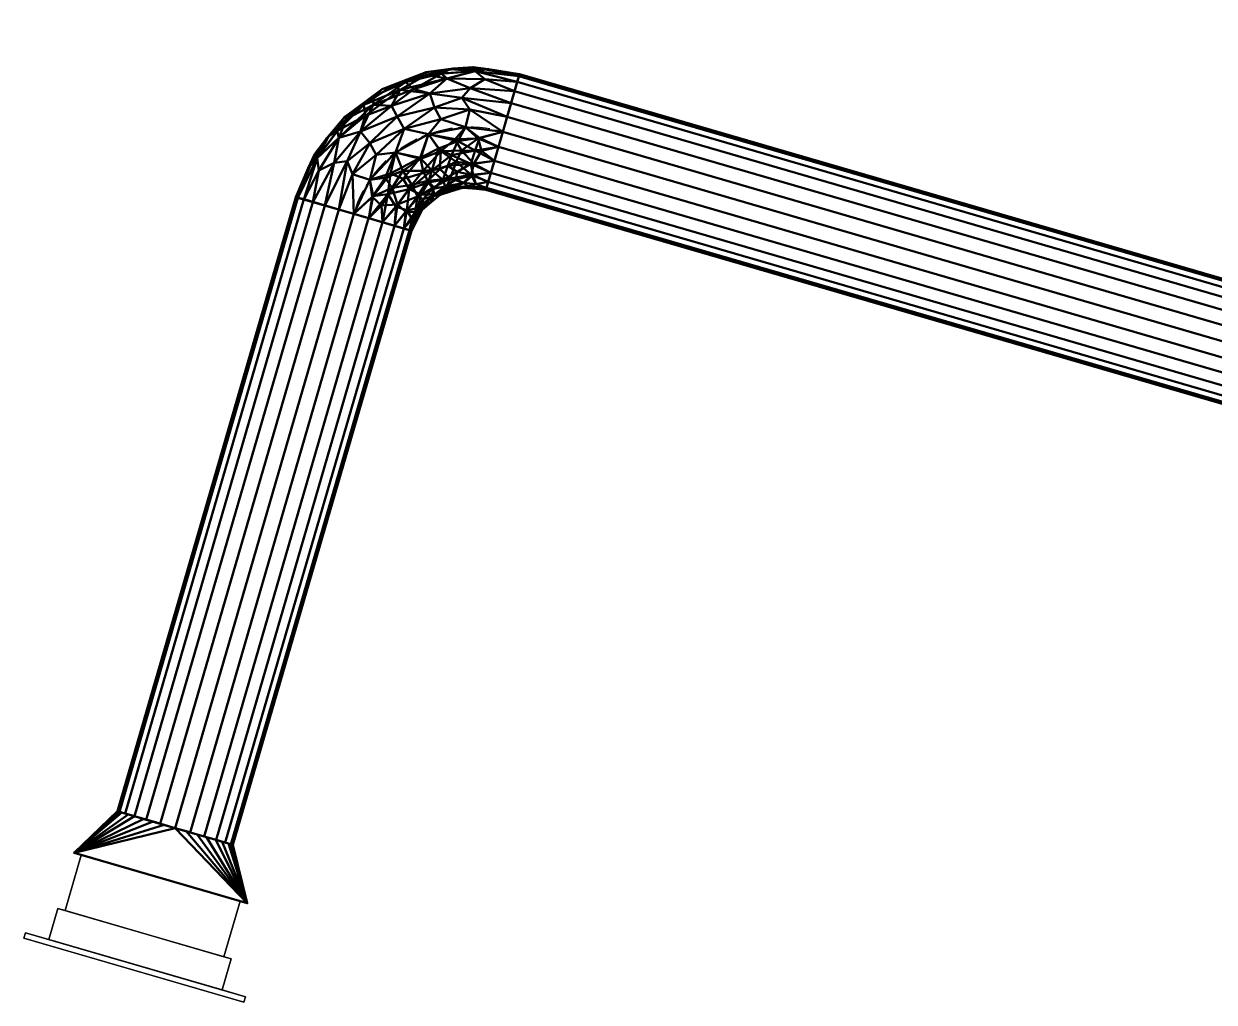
# Model space of a CAD drawing. Header units: inches. Extents: x -1654 to 1344, y -1538 to 36.
# Drawn here: x 783.92 to 823.5, y -706.88 to -674.35 of the extents above; entities that cross this region are included whole.
import ezdxf

# ---------------------------------------------------------------- set-up
doc = ezdxf.new("R2010")
doc.units = ezdxf.units.IN
doc.header["$MEASUREMENT"] = 0
doc.linetypes.add('Center', pattern=[1.25, 0.25, -0.1875, 0.625, -0.1875])
for name, color, linetype, lineweight in [('M-HVAC-CDFF', 3, 'Continuous', 30), ('M-HVAC-CDFF-SA', 3, 'Continuous', 30), ('M-HVAC-DUCT', 1, 'Center', 30), ('M-HVAC-DUCT-RA', 1, 'Continuous', 50)]:
    doc.layers.add(name, color=color, linetype=linetype, lineweight=lineweight)

# ---------------------------------------------------------------- blocks, each defined once
blk = doc.blocks.new('Round Elbow - 1 D-853204-_3D_')
at = {"layer": 'M-HVAC-DUCT', "color": 8, "linetype": 'Continuous', "lineweight": 50}
mesh = blk.add_polyface(dxfattribs=at)
corners = [(-2, 4), (-2.152, 3.235), (-2.586, 2.586), (-3.235, 2.152), (-4, 2), (-4, 1.932, 0.518), (-4, 1.732, 1), (-4, 1.414, 1.414), (-4, 1, 1.732), (-4, 0.518, 1.932), (-4, 0, 2), (-2.764, 0.196, 2), (-1.649, 0.764, 2), (-0.764, 1.649, 2), (-0.196, 2.764, 2), (0, 4, 2), (-0.518, 4, 1.932), (-1, 4, 1.732), (-1.414, 4, 1.414), (-1.732, 4, 1), (-1.932, 4, 0.518), (-2.335, 1.771, 1.587), (-1.873, 2.859, 1.218), (-3.22, 1.994, 0.765), (-0.99, 2.815, 1.848), (-2.858, 0.974, 1.848), (-1.943, 3.367, 0.765), (-1.622, 1.622, 1.896), (-2.323, 2.719, 0.654), (-3.392, 1.665, 1.218), (-1.308, 3.295, 1.587), (-2.747, 1.971, 1.179), (-1.589, 2.53, 1.617), (-3.37, 1.29, 1.587), (-1.649, 3.454, 1.218), (-2.715, 2.294, 0.724), (-2.313, 2.403, 1.09), (-3.571, 2.085), (-3.386, 2.058, 0.382), (-2.91, 2.369), (-2.712, 2.43, 0.348), (-3.016, 2.195, 0.47), (-3.622, 1.917, 0.674), (-2.085, 3.571), (-2.06, 3.386, 0.372), (-2.134, 3.066, 0.583), (-2.083, 2.884, 0.908), (-0.809, 3.469, 1.848), (-0.431, 3.281, 1.967), (-0.668, 2.563, 1.965), (-1.165, 2.169, 1.9), (-3.495, 0.805, 1.848), (-3.278, 0.434, 1.967), (-2.552, 0.675, 1.965), (-2.198, 1.184, 1.889), (-1.814, 1.982, 1.717), (-2.053, 2.257, 1.441), (-2.787, 1.388, 1.657), (-2.369, 2.91)]
mesh.append_faces([[corners[k] for k in face] for face in [(9, 51, 8), (17, 47, 16), (16, 48, 15), (1, 44, 43), (37, 38, 3), (2, 28, 58), (15, 48, 14), (10, 52, 9)]], dxfattribs={"vtx0": -1, "vtx1": -1, "color": 8})
mesh.append_faces([[corners[k] for k in face] for face in [(21, 57, 54), (25, 53, 54), (31, 29, 57), (13, 49, 50), (28, 35, 36), (5, 42, 38), (25, 52, 53), (5, 38, 37), (29, 23, 42), (38, 42, 23), (48, 49, 14), (20, 43, 44), (33, 57, 29), (47, 48, 16), (25, 51, 52), (30, 32, 24), (31, 23, 29), (47, 30, 24), (46, 26, 45), (35, 41, 23), (50, 32, 55), (35, 40, 41), (34, 30, 18), (45, 26, 44), (22, 34, 26), (28, 45, 58), (32, 30, 22), (7, 33, 29), (55, 56, 21), (35, 23, 31), (56, 22, 36), (55, 21, 54), (51, 33, 8), (57, 33, 25), (26, 34, 19), (22, 30, 34), (36, 35, 31), (56, 31, 21), (46, 36, 22), (38, 41, 3), (28, 40, 35), (39, 41, 40), (23, 41, 38), (29, 42, 6), (45, 44, 1), (20, 44, 26), (46, 45, 28), (36, 46, 28), (26, 46, 22), (30, 47, 17), (24, 49, 48), (24, 48, 47), (50, 49, 24), (32, 50, 24), (13, 50, 27), (52, 51, 9), (33, 51, 25), (52, 11, 53), (54, 12, 27), (12, 54, 53), (54, 27, 55), (50, 55, 27), (56, 55, 32), (22, 56, 32), (31, 56, 36), (54, 57, 25), (31, 57, 21), (2, 40, 28)]], dxfattribs={"vtx0": -1, "vtx1": -1, "vtx2": -1, "color": 8})
mesh.append_faces([[corners[k] for k in face] for face in [(29, 6, 7), (26, 19, 20), (30, 17, 18), (34, 18, 19), (40, 2, 39), (45, 1, 58)]], dxfattribs={"vtx0": -1, "vtx2": -1, "color": 8})
mesh.append_faces([[corners[k] for k in face] for face in [(10, 11, 52), (12, 13, 27), (7, 8, 33), (39, 3, 41), (5, 6, 42), (13, 14, 49), (11, 12, 53)]], dxfattribs={"vtx1": -1, "vtx2": -1, "color": 8})
mesh.append_faces([[corners[k] for k in face] for face in [(37, 4, 5), (20, 0, 43)]], dxfattribs={"vtx2": -1, "color": 8})
mesh = blk.add_polyface(dxfattribs=at)
corners = [(0, 4, -2), (-0.196, 2.764, -2), (-0.764, 1.649, -2), (-1.649, 0.764, -2), (-2.764, 0.196, -2), (-4, 0, -2), (-4, 0.518, -1.932), (-4, 1, -1.732), (-4, 1.414, -1.414), (-4, 1.732, -1), (-4, 1.932, -0.518), (-4, 2), (-3.235, 2.152), (-2.586, 2.586), (-2.152, 3.235), (-2, 4), (-1.932, 4, -0.518), (-1.732, 4, -1), (-1.414, 4, -1.414), (-1, 4, -1.732), (-0.518, 4, -1.932), (-2.531, 2.085, -1.218), (-1.54, 2.7, -1.587), (-2.579, 1.212, -1.801), (-1.994, 3.22, -0.765), (-3.229, 1.991, -0.765), (-0.906, 3.057, -1.848), (-3.28, 1.312, -1.587), (-1.599, 1.599, -1.906), (-1.665, 3.392, -1.218), (-1.968, 2.758, -1.175), (-2.392, 2.639, -0.643), (-3.452, 1.65, -1.218), (-1.288, 3.378, -1.587), (-3.291, 0.844, -1.848), (-2.646, 0.716, -1.949), (-2.09, 1.891, -1.633), (-3.571, 2.085), (-3.386, 2.058, -0.381), (-2.856, 2.304, -0.427), (-3.624, 1.92, -0.665), (-2.085, 3.571), (-2.058, 3.386, -0.382), (-2.369, 2.91), (-2.208, 2.992, -0.469), (-1.917, 3.622, -0.674), (-2.909, 1.693, -1.379), (-3.313, 0.401, -1.972), (-2.1, 1.131, -1.92), (-2.944, 1.948, -1.066), (-2.668, 2.272, -0.834), (-2.309, 2.458, -1.035), (-2.082, 2.309, -1.385), (-0.797, 2.368, -1.959), (-1.253, 2.417, -1.82), (-0.459, 3.253, -1.963), (-2.91, 2.369), (-2.558, 1.587, -1.608)]
mesh.append_faces([[corners[k] for k in face] for face in [(12, 38, 37), (4, 35, 3), (6, 47, 5), (41, 42, 14), (14, 44, 43), (5, 47, 4), (0, 55, 20)]], dxfattribs={"vtx0": -1, "vtx1": -1, "color": 8})
mesh.append_faces([[corners[k] for k in face] for face in [(10, 38, 40), (27, 32, 46), (33, 29, 18), (35, 47, 34), (23, 34, 27), (12, 39, 38), (10, 37, 38), (39, 25, 38), (21, 50, 51), (16, 42, 41), (24, 29, 30), (35, 48, 3), (24, 42, 45), (16, 45, 42), (20, 55, 26), (54, 26, 53), (45, 29, 24), (53, 26, 55), (30, 31, 24), (57, 36, 23), (42, 24, 44), (22, 33, 26), (46, 57, 27), (36, 28, 48), (52, 22, 36), (27, 8, 32), (42, 44, 14), (30, 29, 22), (25, 50, 49), (40, 32, 9), (46, 49, 21), (26, 33, 19), (29, 33, 22), (27, 34, 7), (35, 34, 23), (35, 23, 48), (47, 35, 4), (21, 51, 52), (54, 36, 22), (38, 25, 40), (13, 31, 39), (49, 50, 21), (32, 40, 25), (44, 24, 31), (31, 43, 44), (29, 45, 17), (49, 32, 25), (57, 21, 36), (34, 47, 6), (36, 48, 23), (3, 48, 28), (32, 49, 46), (50, 25, 39), (39, 31, 50), (51, 31, 30), (31, 51, 50), (52, 51, 30), (22, 52, 30), (21, 52, 36), (2, 28, 53), (26, 54, 22), (53, 28, 54), (36, 54, 28), (53, 55, 1), (27, 57, 23), (21, 57, 46)]], dxfattribs={"vtx0": -1, "vtx1": -1, "vtx2": -1, "color": 8})
mesh.append_faces([[corners[k] for k in face] for face in [(27, 7, 8), (53, 1, 2), (34, 6, 7), (28, 2, 3), (29, 17, 18), (31, 13, 43)]], dxfattribs={"vtx0": -1, "vtx2": -1, "color": 8})
mesh.append_faces([[corners[k] for k in face] for face in [(39, 12, 56, 13)]], dxfattribs={"vtx0": -1, "vtx3": -1, "color": 8})
mesh.append_faces([[corners[k] for k in face] for face in [(8, 9, 32), (18, 19, 33), (19, 20, 26), (0, 1, 55), (9, 10, 40), (16, 17, 45)]], dxfattribs={"vtx1": -1, "vtx2": -1, "color": 8})
mesh.append_faces([[corners[k] for k in face] for face in [(10, 11, 37), (41, 15, 16)]], dxfattribs={"vtx2": -1, "color": 8})
mesh = blk.add_polyface(dxfattribs=at)
corners = [(2, 4), (1.796, 2.447), (1.196, 1), (0.243, -0.243), (-1, -1.196), (-2.447, -1.796), (-4, -2), (-4, -1.932, -0.518), (-4, -1.732, -1), (-4, -1.414, -1.414), (-4, -1, -1.732), (-4, -0.518, -1.932), (-4, 0, -2), (-2.764, 0.196, -2), (-1.649, 0.764, -2), (-0.764, 1.649, -2), (-0.196, 2.764, -2), (0, 4, -2), (0.518, 4, -1.932), (1, 4, -1.732), (1.414, 4, -1.414), (1.732, 4, -1), (1.932, 4, -0.518), (-0.199, 0.199, -1.452), (-1.598, -0.143, -1.838), (0.143, 1.598, -1.838), (1.183, 1.714, -1.109), (-1.714, -1.183, -1.109), (0.688, 0.426, -0.639), (-0.818, 0.818, -1.936), (1.689, 2.558, -0.713), (-2.558, -1.689, -0.713), (1.1, 2.549, -1.518), (-2.549, -1.1, -1.518), (-1.036, -1.112, -0.596), (-0.333, -0.395, -1.015), (-1.903, 0.166, -1.965), (-2.744, -0.408, -1.913), (-0.166, 1.903, -1.965), (0.408, 2.744, -1.913), (-2.377, -0.704, -1.746), (-1.311, -0.544, -1.537), (0.704, 2.377, -1.746), (0.544, 1.311, -1.537), (-0.487, 0.487, -1.75), (0.541, 0.761, -1.229), (1.522, 2.939, -1.169), (-2.939, -1.522, -1.169), (1.522, 1.739, -0.361), (1.298, 1.502, -0.741), (1.826, 2.71, -0.363), (-2.957, -1.875, -0.363), (-1.831, -1.562, -0.346), (-0.045, -0.446, -0.443)]
mesh.append_faces([[corners[k] for k in face] for face in [(14, 36, 13), (13, 37, 12), (8, 31, 7), (9, 47, 8), (15, 29, 14), (20, 32, 19), (0, 50, 22), (6, 51, 5), (4, 53, 3)]], dxfattribs={"vtx0": -1, "vtx1": -1, "color": 8})
mesh.append_faces([[corners[k] for k in face] for face in [(26, 45, 43), (19, 32, 42), (31, 27, 34), (38, 29, 15), (51, 7, 31), (47, 33, 27), (27, 41, 35), (33, 40, 41), (47, 31, 8), (39, 25, 38), (36, 37, 13), (39, 42, 25), (44, 24, 29), (1, 48, 50), (36, 29, 24), (40, 11, 37), (28, 35, 45), (4, 34, 53), (32, 20, 46), (44, 29, 25), (48, 49, 30), (26, 30, 49), (33, 41, 27), (35, 34, 27), (46, 30, 26), (43, 25, 42), (5, 51, 52), (3, 53, 28), (45, 23, 43), (53, 35, 28), (29, 36, 14), (37, 36, 24), (37, 24, 40), (29, 38, 25), (16, 39, 38), (24, 44, 41), (10, 40, 33), (24, 41, 40), (41, 23, 35), (42, 39, 18), (43, 42, 32), (26, 43, 32), (43, 23, 44), (43, 44, 25), (41, 44, 23), (45, 26, 49), (35, 23, 45), (30, 46, 21), (32, 46, 26), (33, 47, 9), (31, 47, 27), (28, 48, 2), (50, 48, 30), (48, 28, 49), (45, 49, 28), (30, 22, 50), (52, 31, 34), (31, 52, 51), (4, 52, 34), (35, 53, 34)]], dxfattribs={"vtx0": -1, "vtx1": -1, "vtx2": -1, "color": 8})
mesh.append_faces([[corners[k] for k in face] for face in [(39, 17, 18), (46, 20, 21), (28, 2, 3), (38, 15, 16), (48, 1, 2), (37, 11, 12), (42, 18, 19)]], dxfattribs={"vtx0": -1, "vtx2": -1, "color": 8})
mesh.append_faces([[corners[k] for k in face] for face in [(6, 7, 51), (9, 10, 33), (10, 11, 40), (0, 1, 50), (4, 5, 52), (21, 22, 30), (16, 17, 39)]], dxfattribs={"vtx1": -1, "vtx2": -1, "color": 8})
mesh = blk.add_polyface(dxfattribs=at)
corners = [(0, 4, 2), (-0.196, 2.764, 2), (-0.764, 1.649, 2), (-1.649, 0.764, 2), (-2.764, 0.196, 2), (-4, 0, 2), (-4, -0.518, 1.932), (-4, -1, 1.732), (-4, -1.414, 1.414), (-4, -1.732, 1), (-4, -1.932, 0.518), (-4, -2), (-2.447, -1.796), (-1, -1.196), (0.243, -0.243), (1.196, 1), (1.796, 2.447), (2, 4), (1.932, 4, 0.518), (1.732, 4, 1), (1.414, 4, 1.414), (1, 4, 1.732), (0.518, 4, 1.932), (-0.199, 0.199, 1.452), (0.143, 1.598, 1.838), (-1.598, -0.143, 1.838), (-1.714, -1.183, 1.109), (1.183, 1.714, 1.109), (-0.426, -0.688, 0.639), (-0.818, 0.818, 1.936), (-2.558, -1.689, 0.713), (1.689, 2.558, 0.713), (-2.549, -1.1, 1.518), (1.1, 2.549, 1.518), (1.112, 1.036, 0.596), (0.395, 0.333, 1.015), (-0.166, 1.903, 1.965), (0.408, 2.744, 1.913), (-1.903, 0.166, 1.965), (-2.744, -0.408, 1.913), (0.704, 2.377, 1.746), (0.544, 1.311, 1.537), (-2.377, -0.704, 1.746), (-1.311, -0.544, 1.537), (-0.487, 0.487, 1.75), (-0.761, -0.541, 1.229), (-2.939, -1.522, 1.169), (1.522, 2.939, 1.169), (-1.739, -1.522, 0.361), (-1.502, -1.298, 0.741), (-2.71, -1.826, 0.363), (1.875, 2.957, 0.363), (1.562, 1.831, 0.346), (0.446, 0.045, 0.443)]
mesh.append_faces([[corners[k] for k in face] for face in [(8, 32, 7), (19, 31, 18), (11, 50, 10), (17, 51, 16), (15, 53, 14)]], dxfattribs={"vtx0": -1, "vtx1": -1, "color": 8})
mesh.append_faces([[corners[k] for k in face] for face in [(49, 26, 30), (30, 26, 46), (36, 37, 1), (25, 42, 43), (7, 32, 42), (32, 8, 46), (15, 34, 53), (16, 51, 52), (39, 25, 38), (24, 29, 44), (38, 29, 3), (28, 35, 45), (48, 49, 30), (35, 34, 27), (47, 31, 19), (33, 40, 41), (33, 41, 27), (12, 48, 50), (24, 36, 29), (26, 45, 43), (51, 18, 31), (47, 33, 27), (31, 27, 34), (39, 42, 25), (40, 22, 37), (27, 41, 35), (44, 29, 25), (14, 53, 28), (45, 23, 43), (53, 35, 28), (29, 36, 2), (37, 36, 24), (37, 24, 40), (29, 38, 25), (4, 39, 38), (24, 44, 41), (21, 40, 33), (24, 41, 40), (41, 23, 35), (42, 39, 6), (43, 42, 32), (26, 43, 32), (43, 23, 44), (43, 44, 25), (41, 44, 23), (45, 26, 49), (35, 23, 45), (30, 46, 9), (32, 46, 26), (33, 47, 20), (31, 47, 27), (28, 48, 13), (50, 48, 30), (48, 28, 49), (45, 49, 28), (30, 10, 50), (52, 31, 34), (31, 52, 51), (15, 52, 34), (35, 53, 34)]], dxfattribs={"vtx0": -1, "vtx1": -1, "vtx2": -1, "color": 8})
mesh.append_faces([[corners[k] for k in face] for face in [(28, 13, 14), (46, 8, 9), (38, 3, 4), (51, 17, 18), (33, 20, 21), (37, 0, 1), (29, 2, 3), (48, 12, 13), (37, 22, 0), (42, 6, 7)]], dxfattribs={"vtx0": -1, "vtx2": -1, "color": 8})
mesh.append_faces([[corners[k] for k in face] for face in [(9, 10, 30), (11, 12, 50), (5, 6, 39), (15, 16, 52), (19, 20, 47), (21, 22, 40), (1, 2, 36), (4, 5, 39)]], dxfattribs={"vtx1": -1, "vtx2": -1, "color": 8})
mesh = blk.add_polyface(dxfattribs=at)
corners = [(0, 4, 2), (0.518, 4, 1.932), (1, 4, 1.732), (1.414, 4, 1.414), (1.732, 4, 1), (1.932, 4, 0.518), (2, 4), (1.932, 4, -0.518), (1.732, 4, -1), (1.414, 4, -1.414), (1, 4, -1.732), (0.518, 4, -1.932), (0, 4, -2), (-0.518, 4, -1.932), (-1, 4, -1.732), (-1.414, 4, -1.414), (-1.732, 4, -1), (-1.932, 4, -0.518), (-2, 4), (-1.932, 4, 0.518), (-1.732, 4, 1), (-1.414, 4, 1.414), (-1, 4, 1.732), (-0.518, 4, 1.932)]
mesh.append_faces([[corners[k] for k in face] for face in [(18, 15, 16, 17)]], dxfattribs={"vtx0": -1, "color": 8})
mesh.append_faces([[corners[k] for k in face] for face in [(1, 12, 0)]], dxfattribs={"vtx0": -1, "vtx1": -1, "color": 8})
mesh.append_faces([[corners[k] for k in face] for face in [(22, 0, 12, 21)]], dxfattribs={"vtx0": -1, "vtx1": -1, "vtx2": -1, "color": 8})
mesh.append_faces([[corners[k] for k in face] for face in [(12, 5, 9, 10)]], dxfattribs={"vtx0": -1, "vtx1": -1, "vtx3": -1, "color": 8})
mesh.append_faces([[corners[k] for k in face] for face in [(19, 14, 15, 18)]], dxfattribs={"vtx0": -1, "vtx2": -1, "color": 8})
mesh.append_faces([[corners[k] for k in face] for face in [(19, 12, 13, 14), (12, 19, 20, 21), (12, 3, 4, 5)]], dxfattribs={"vtx0": -1, "vtx3": -1, "color": 8})
mesh.append_faces([[corners[k] for k in face] for face in [(23, 0, 22)]], dxfattribs={"vtx1": -1, "color": 8})
mesh.append_faces([[corners[k] for k in face] for face in [(8, 9, 5, 7), (2, 3, 12, 1)]], dxfattribs={"vtx1": -1, "vtx2": -1, "color": 8})
mesh.append_faces([[corners[k] for k in face] for face in [(10, 11, 12), (5, 6, 7)]], dxfattribs={"vtx2": -1, "color": 8})
mesh = blk.add_polyface(dxfattribs=at)
corners = [(-4, 0, 2), (-4, 0.518, 1.932), (-4, 1, 1.732), (-4, 1.414, 1.414), (-4, 1.732, 1), (-4, 1.932, 0.518), (-4, 2), (-4, 1.932, -0.518), (-4, 1.732, -1), (-4, 1.414, -1.414), (-4, 1, -1.732), (-4, 0.518, -1.932), (-4, 0, -2), (-4, -0.518, -1.932), (-4, -1, -1.732), (-4, -1.414, -1.414), (-4, -1.732, -1), (-4, -1.932, -0.518), (-4, -2), (-4, -1.932, 0.518), (-4, -1.732, 1), (-4, -1.414, 1.414), (-4, -1, 1.732), (-4, -0.518, 1.932)]
mesh.append_faces([[corners[k] for k in face] for face in [(1, 11, 23, 0), (20, 12, 19)]], dxfattribs={"vtx0": -1, "vtx1": -1, "color": 8})
mesh.append_faces([[corners[k] for k in face] for face in [(21, 11, 12, 20)]], dxfattribs={"vtx0": -1, "vtx2": -1, "color": 8})
mesh.append_faces([[corners[k] for k in face] for face in [(11, 1, 2, 3), (11, 21, 22, 23)]], dxfattribs={"vtx0": -1, "vtx3": -1, "color": 8})
mesh.append_faces([[corners[k] for k in face] for face in [(6, 7, 5)]], dxfattribs={"vtx1": -1, "color": 8})
mesh.append_faces([[corners[k] for k in face] for face in [(10, 11, 5, 9), (8, 9, 5, 7), (14, 15, 18, 13), (4, 5, 11, 3)]], dxfattribs={"vtx1": -1, "vtx2": -1, "color": 8})
mesh.append_faces([[corners[k] for k in face] for face in [(18, 19, 12, 13)]], dxfattribs={"vtx1": -1, "vtx3": -1, "color": 8})
mesh.append_faces([[corners[k] for k in face] for face in [(16, 17, 18, 15)]], dxfattribs={"vtx2": -1, "color": 8})
blk = doc.blocks.new('Supply Diffuser - Sidewall - 6x6 Return-951096-_3D_')
at = {"layer": 'M-HVAC-CDFF'}
mesh = blk.add_polyface(dxfattribs=at)
corners = [(-2.75, 3, 2.75), (2.75, 3, 2.75), (2.75, 3, -2.75), (-2.75, 3, -2.75)]
mesh.append_faces([[corners[k] for k in face] for face in [(1, 2, 3, 0)]])
mesh = blk.add_polyface(dxfattribs=at)
corners = [(-2.75, 3, 2.75), (-2.75, 3, -2.75), (-2.75, 1.078125, -2.75), (-2.75, 1.078125, 2.75)]
mesh.append_faces([[corners[k] for k in face] for face in [(2, 3, 0, 1)]])
mesh = blk.add_polyface(dxfattribs=at)
corners = [(-2.75, 3, -2.75), (2.75, 3, -2.75), (2.75, 1.078125, -2.75), (-2.75, 1.078125, -2.75)]
mesh.append_faces([[corners[k] for k in face] for face in [(1, 2, 3, 0)]])
mesh = blk.add_polyface(dxfattribs=at)
corners = [(2.75, 3, 2.75), (-2.75, 3, 2.75), (-2.75, 1.078125, 2.75), (2.75, 1.078125, 2.75)]
mesh.append_faces([[corners[k] for k in face] for face in [(1, 2, 3, 0)]])
mesh = blk.add_polyface(dxfattribs=at)
corners = [(2.75, 3, -2.75), (2.75, 3, 2.75), (2.75, 1.078125, 2.75), (2.75, 1.078125, -2.75)]
mesh.append_faces([[corners[k] for k in face] for face in [(2, 3, 0, 1)]])
mesh = blk.add_polyface(dxfattribs=at)
corners = [(-3, 1.078125, 3), (3, 1.078125, 3), (3, 1.078125, -3), (-3, 1.078125, -3), (-2.75, 1.078125, 2.75), (-2.75, 1.078125, -2.75), (2.75, 1.078125, -2.75), (2.75, 1.078125, 2.75)]
mesh.append_faces([[corners[k] for k in face] for face in [(3, 5, 6, 2), (2, 6, 7, 1)]], dxfattribs={"vtx0": -1, "vtx2": -1})
mesh.append_faces([[corners[k] for k in face] for face in [(4, 5, 3, 0), (7, 4, 0, 1)]], dxfattribs={"vtx1": -1, "vtx3": -1})
mesh = blk.add_polyface(dxfattribs=at)
corners = [(-3, 1.078125, 3), (-3, 1.078125, -3), (-3, 0, -3), (-3, 0, 3)]
mesh.append_faces([[corners[k] for k in face] for face in [(2, 3, 0, 1)]])
mesh = blk.add_polyface(dxfattribs=at)
corners = [(-3, 1.078125, -3), (3, 1.078125, -3), (3, 0, -3), (-3, 0, -3)]
mesh.append_faces([[corners[k] for k in face] for face in [(2, 3, 0, 1)]])
mesh = blk.add_polyface(dxfattribs=at)
corners = [(3, 1.078125, 3), (-3, 1.078125, 3), (-3, 0, 3), (3, 0, 3)]
mesh.append_faces([[corners[k] for k in face] for face in [(2, 3, 0, 1)]])
mesh = blk.add_polyface(dxfattribs=at)
corners = [(3, 1.078125, -3), (3, 1.078125, 3), (3, 0, 3), (3, 0, -3)]
mesh.append_faces([[corners[k] for k in face] for face in [(2, 3, 0, 1)]])
mesh = blk.add_polyface(dxfattribs=at)
corners = [(3.8125, 0, 3.8125), (3.8125, 0, -3.8125), (-3.8125, 0, -3.8125), (-3.8125, 0, 3.8125), (-3, 0, 3), (-3, 0, -3), (3, 0, -3), (3, 0, 3)]
mesh.append_faces([[corners[k] for k in face] for face in [(3, 4, 5, 2), (2, 5, 6, 1)]], dxfattribs={"vtx0": -1, "vtx2": -1})
mesh.append_faces([[corners[k] for k in face] for face in [(7, 4, 3, 0), (6, 7, 0, 1)]], dxfattribs={"vtx1": -1, "vtx3": -1})
mesh = blk.add_polyface(dxfattribs=at)
corners = [(-3.8125, -0.1875, 3.8125), (3.8125, -0.1875, 3.8125), (3.8125, 0, 3.8125), (-3.8125, 0, 3.8125)]
mesh.append_faces([[corners[k] for k in face] for face in [(0, 1, 2, 3)]])
mesh = blk.add_polyface(dxfattribs=at)
corners = [(-3.8125, -0.1875, -3.8125), (-3.8125, -0.1875, 3.8125), (-3.8125, 0, 3.8125), (-3.8125, 0, -3.8125)]
mesh.append_faces([[corners[k] for k in face] for face in [(0, 1, 2, 3)]])
mesh = blk.add_polyface(dxfattribs=at)
corners = [(3.8125, -0.1875, -3.8125), (-3.8125, -0.1875, -3.8125), (-3.8125, 0, -3.8125), (3.8125, 0, -3.8125)]
mesh.append_faces([[corners[k] for k in face] for face in [(0, 1, 2, 3)]])
mesh = blk.add_polyface(dxfattribs=at)
corners = [(3.8125, -0.1875, 3.8125), (-3.8125, -0.1875, 3.8125), (-3.8125, -0.1875, -3.8125), (3.8125, -0.1875, -3.8125)]
mesh.append_faces([[corners[k] for k in face] for face in [(2, 3, 0, 1)]])
mesh = blk.add_polyface(dxfattribs=at)
corners = [(3.8125, -0.1875, 3.8125), (3.8125, -0.1875, -3.8125), (3.8125, 0, -3.8125), (3.8125, 0, 3.8125)]
mesh.append_faces([[corners[k] for k in face] for face in [(0, 1, 2, 3)]])
blk = doc.blocks.new('Rectangular to Round Transition - Angle - 60 Degree-920733-_3D_')
at = {"layer": 'M-HVAC-DUCT', "color": 8, "linetype": 'Continuous', "lineweight": 50}
mesh = blk.add_polyface(dxfattribs=at)
corners = [(0, -3, 3), (0, 3, 3), (0, 3, -3), (0, -3, -3)]
mesh.append_faces([[corners[k] for k in face] for face in [(0, 1, 2, 3)]], dxfattribs={"color": 8})
mesh = blk.add_polyface(dxfattribs=at)
corners = [(0, -3, -3), (0, 3, -3), (1.732, 0, -2)]
mesh.append_faces([[corners[k] for k in face] for face in [(0, 1, 2)]], dxfattribs={"color": 8})
mesh = blk.add_polyface(dxfattribs=at)
corners = [(1.732, 2), (1.732, 1.848, -0.765), (1.732, 1.414, -1.414), (1.732, 0.765, -1.848), (1.732, 0, -2), (0, 3, -3), (0, 3, -3), (0, 3, -3), (0, 3, -3), (0, 3, -3), (0, 3, -3), (0, 3, -3), (0, 3, -3), (0, 3, -3), (0, 3, -3), (1.732, 1.09, -1.631), (1.732, 0.383, -1.924), (1.732, 1.631, -1.09), (1.732, 1.924, -0.383)]
mesh.append_faces([[corners[k] for k in face] for face in [(11, 1, 17), (16, 4, 6), (7, 3, 16), (15, 9, 2), (15, 3, 8), (2, 10, 17), (13, 0, 18), (1, 12, 18)]], dxfattribs={"color": 8})
mesh = blk.add_polyface(dxfattribs=at)
corners = [(0, 3, -3), (0, 3, 3), (1.732, 2)]
mesh.append_faces([[corners[k] for k in face] for face in [(0, 1, 2)]], dxfattribs={"color": 8})
mesh = blk.add_polyface(dxfattribs=at)
corners = [(1.732, 0, 2), (1.732, 0.765, 1.848), (1.732, 1.414, 1.414), (1.732, 1.848, 0.765), (1.732, 2), (0, 3, 3), (0, 3, 3), (0, 3, 3), (0, 3, 3), (0, 3, 3), (0, 3, 3), (0, 3, 3), (0, 3, 3), (0, 3, 3), (0, 3, 3), (1.732, 1.631, 1.09), (1.732, 1.924, 0.383), (1.732, 1.09, 1.631), (1.732, 0.383, 1.924)]
mesh.append_faces([[corners[k] for k in face] for face in [(11, 1, 17), (16, 4, 6), (7, 3, 16), (15, 9, 2), (15, 3, 8), (2, 10, 17), (13, 0, 18), (1, 12, 18)]], dxfattribs={"color": 8})
mesh = blk.add_polyface(dxfattribs=at)
corners = [(0, 3, 3), (0, -3, 3), (1.732, 0, 2)]
mesh.append_faces([[corners[k] for k in face] for face in [(0, 1, 2)]], dxfattribs={"color": 8})
mesh = blk.add_polyface(dxfattribs=at)
corners = [(1.732, 0, 2), (1.732, -0.765, 1.848), (1.732, -1.414, 1.414), (1.732, -1.848, 0.765), (1.732, -2), (1.732, -1.848, -0.765), (1.732, -1.414, -1.414), (1.732, -0.765, -1.848), (1.732, 0, -2), (1.732, 0.765, -1.848), (1.732, 1.414, -1.414), (1.732, 1.848, -0.765), (1.732, 2), (1.732, 1.848, 0.765), (1.732, 1.414, 1.414), (1.732, 0.765, 1.848)]
mesh.append_faces([[corners[k] for k in face] for face in [(5, 2, 3, 4)]], dxfattribs={"vtx0": -1, "color": 8})
mesh.append_faces([[corners[k] for k in face] for face in [(9, 14, 15, 8), (1, 7, 8), (2, 5, 6)]], dxfattribs={"vtx0": -1, "vtx2": -1, "color": 8})
mesh.append_faces([[corners[k] for k in face] for face in [(12, 13, 11)]], dxfattribs={"vtx1": -1, "color": 8})
mesh.append_faces([[corners[k] for k in face] for face in [(0, 1, 8, 15), (9, 10, 14)]], dxfattribs={"vtx1": -1, "vtx2": -1, "color": 8})
mesh.append_faces([[corners[k] for k in face] for face in [(1, 2, 6, 7), (13, 14, 10, 11)]], dxfattribs={"vtx1": -1, "vtx3": -1, "color": 8})
mesh = blk.add_polyface(dxfattribs=at)
corners = [(1.732, -2), (1.732, -1.848, 0.765), (1.732, -1.414, 1.414), (1.732, -0.765, 1.848), (1.732, 0, 2), (0, -3, 3), (0, -3, 3), (0, -3, 3), (0, -3, 3), (0, -3, 3), (0, -3, 3), (0, -3, 3), (0, -3, 3), (0, -3, 3), (0, -3, 3), (1.732, -1.09, 1.631), (1.732, -0.383, 1.924), (1.732, -1.631, 1.09), (1.732, -1.924, 0.383)]
mesh.append_faces([[corners[k] for k in face] for face in [(11, 1, 17), (16, 4, 6), (7, 3, 16), (15, 9, 2), (15, 3, 8), (2, 10, 17), (13, 0, 18), (1, 12, 18)]], dxfattribs={"color": 8})
mesh = blk.add_polyface(dxfattribs=at)
corners = [(1.732, 0, -2), (1.732, -0.765, -1.848), (1.732, -1.414, -1.414), (1.732, -1.848, -0.765), (1.732, -2), (0, -3, -3), (0, -3, -3), (0, -3, -3), (0, -3, -3), (0, -3, -3), (0, -3, -3), (0, -3, -3), (0, -3, -3), (0, -3, -3), (0, -3, -3), (1.732, -1.631, -1.09), (1.732, -1.924, -0.383), (1.732, -1.09, -1.631), (1.732, -0.383, -1.924)]
mesh.append_faces([[corners[k] for k in face] for face in [(11, 1, 17), (16, 4, 6), (7, 3, 16), (15, 9, 2), (15, 3, 8), (2, 10, 17), (13, 0, 18), (1, 12, 18)]], dxfattribs={"color": 8})
mesh = blk.add_polyface(dxfattribs=at)
corners = [(0, -3, 3), (0, -3, -3), (1.732, -2)]
mesh.append_faces([[corners[k] for k in face] for face in [(0, 1, 2)]], dxfattribs={"color": 8})

msp = doc.modelspace()

# ---------------------------------------------------------------- linework, layer by layer
at = {"layer": 'M-HVAC-DUCT'}
for p, q in [((799.845, -677.945, 1305), (832, -687.293, 1305)), ((799.845, -677.945, 1305), (832, -687.293, 1305)), ((788.95, -701.092, 1305), (794.887, -680.67, 1305)), ((788.95, -701.092, 1305), (794.887, -680.67, 1305))]:
    msp.add_line(p, q, dxfattribs=at)
msp.add_arc((798.728, -681.786, 1305), 4, 73.7901, 163.7901, dxfattribs=at)

# ---------------------------------------------------------------- block references
at = {"layer": 'M-HVAC-CDFF-SA', "rotation": 343.7901312840834}
msp.add_blockref('Supply Diffuser - Sidewall - 6x6 Return-951096-_3D_', (787.629, -705.636, 1305), dxfattribs=at)
at = {"layer": 'M-HVAC-DUCT-RA', "color": 8}
for name, p, rotation in [('Round Elbow - 1 D-853204-_3D_', (796.004, -676.829, 1305), 163.7901312840834), ('Rectangular to Round Transition - Angle - 60 Degree-920733-_3D_', (788.466, -702.755, 1305), 73.79013128408342)]:
    msp.add_blockref(name, p, dxfattribs=dict(at, rotation=rotation))

# ---------------------------------------------------------------- meshes
mesh = msp.add_polyface(dxfattribs=at)
corners = [(799.286, -679.866, 1305), (799.305, -679.801, 1305.518), (799.361, -679.609, 1306), (799.45, -679.303, 1306.414), (799.565, -678.906, 1306.732), (799.7, -678.443, 1306.932), (799.845, -677.945, 1307), (799.989, -677.448, 1306.932), (800.124, -676.985, 1306.732), (800.239, -676.587, 1306.414), (800.328, -676.282, 1306), (800.384, -676.09, 1305.518), (800.403, -676.025, 1305), (800.384, -676.09, 1304.482), (800.328, -676.282, 1304), (800.239, -676.587, 1303.586), (800.124, -676.985, 1303.268), (799.989, -677.448, 1303.068), (799.845, -677.945, 1303), (799.7, -678.443, 1303.068), (799.565, -678.906, 1303.268), (799.45, -679.303, 1303.586), (799.361, -679.609, 1304), (799.305, -679.801, 1304.482)]
mesh.append_faces([[corners[k] for k in face] for face in [(7, 5, 6)]], dxfattribs={"vtx0": -1, "color": 8})
mesh.append_faces([[corners[k] for k in face] for face in [(19, 5, 17, 18)]], dxfattribs={"vtx0": -1, "vtx1": -1, "color": 8})
mesh.append_faces([[corners[k] for k in face] for face in [(7, 14, 17, 5)]], dxfattribs={"vtx0": -1, "vtx1": -1, "vtx2": -1, "vtx3": -1, "color": 8})
mesh.append_faces([[corners[k] for k in face] for face in [(19, 21, 22, 5), (10, 13, 14, 7)]], dxfattribs={"vtx0": -1, "vtx2": -1, "vtx3": -1, "color": 8})
mesh.append_faces([[corners[k] for k in face] for face in [(20, 21, 19)]], dxfattribs={"vtx1": -1, "color": 8})
mesh.append_faces([[corners[k] for k in face] for face in [(22, 23, 2, 5)]], dxfattribs={"vtx1": -1, "vtx2": -1, "vtx3": -1, "color": 8})
mesh.append_faces([[corners[k] for k in face] for face in [(3, 4, 5, 2), (15, 16, 17, 14), (11, 12, 13, 10)]], dxfattribs={"vtx2": -1, "color": 8})
mesh.append_faces([[corners[k] for k in face] for face in [(23, 0, 1, 2), (7, 8, 9, 10)]], dxfattribs={"vtx3": -1, "color": 8})
mesh = msp.add_polyface(dxfattribs=at)
corners = [(800.403, -676.025, 1305), (800.384, -676.09, 1305.518), (800.328, -676.282, 1306), (800.239, -676.587, 1306.414), (800.124, -676.985, 1306.732), (799.989, -677.448, 1306.932), (799.845, -677.945, 1307), (832, -687.293, 1307), (832.144, -686.796, 1306.932), (832.279, -686.333, 1306.732), (832.395, -685.935, 1306.414), (832.483, -685.63, 1306), (832.539, -685.438, 1305.518), (832.558, -685.373, 1305)]
mesh.append_faces([[corners[k] for k in face] for face in [(7, 8, 5, 6)]], dxfattribs={"vtx1": -1, "color": 8})
mesh.append_faces([[corners[k] for k in face] for face in [(8, 9, 4, 5), (3, 4, 9, 10), (11, 12, 1, 2), (2, 3, 10, 11)]], dxfattribs={"vtx1": -1, "vtx3": -1, "color": 8})
mesh.append_faces([[corners[k] for k in face] for face in [(12, 13, 0, 1)]], dxfattribs={"vtx3": -1, "color": 8})
mesh = msp.add_polyface(dxfattribs=at)
corners = [(799.845, -677.945, 1303), (799.989, -677.448, 1303.068), (800.124, -676.985, 1303.268), (800.239, -676.587, 1303.586), (800.328, -676.282, 1304), (800.384, -676.09, 1304.482), (800.403, -676.025, 1305), (832.558, -685.373, 1305), (832.539, -685.438, 1304.482), (832.483, -685.63, 1304), (832.395, -685.935, 1303.586), (832.279, -686.333, 1303.268), (832.144, -686.796, 1303.068), (832, -687.293, 1303)]
mesh.append_faces([[corners[k] for k in face] for face in [(7, 8, 5, 6)]], dxfattribs={"vtx1": -1, "color": 8})
mesh.append_faces([[corners[k] for k in face] for face in [(8, 9, 4, 5), (3, 4, 9, 10), (11, 12, 1, 2), (2, 3, 10, 11)]], dxfattribs={"vtx1": -1, "vtx3": -1, "color": 8})
mesh.append_faces([[corners[k] for k in face] for face in [(12, 13, 0, 1)]], dxfattribs={"vtx3": -1, "color": 8})
mesh = msp.add_polyface(dxfattribs=at)
corners = [(799.845, -677.945, 1307), (799.7, -678.443, 1306.932), (799.565, -678.906, 1306.732), (799.45, -679.303, 1306.414), (799.361, -679.609, 1306), (799.305, -679.801, 1305.518), (799.286, -679.866, 1305), (831.442, -689.214, 1305), (831.461, -689.148, 1305.518), (831.516, -688.957, 1306), (831.605, -688.651, 1306.414), (831.721, -688.254, 1306.732), (831.855, -687.791, 1306.932), (832, -687.293, 1307)]
mesh.append_faces([[corners[k] for k in face] for face in [(8, 9, 4, 5), (3, 4, 9, 10), (11, 12, 1, 2), (2, 3, 10, 11)]], dxfattribs={"vtx1": -1, "vtx3": -1, "color": 8})
mesh.append_faces([[corners[k] for k in face] for face in [(6, 7, 8, 5)]], dxfattribs={"vtx2": -1, "color": 8})
mesh.append_faces([[corners[k] for k in face] for face in [(12, 13, 0, 1)]], dxfattribs={"vtx3": -1, "color": 8})
mesh = msp.add_polyface(dxfattribs=at)
corners = [(799.286, -679.866, 1305), (799.305, -679.801, 1304.482), (799.361, -679.609, 1304), (799.45, -679.303, 1303.586), (799.565, -678.906, 1303.268), (799.7, -678.443, 1303.068), (799.845, -677.945, 1303), (832, -687.293, 1303), (831.855, -687.791, 1303.068), (831.721, -688.254, 1303.268), (831.605, -688.651, 1303.586), (831.516, -688.957, 1304), (831.461, -689.148, 1304.482), (831.442, -689.214, 1305)]
mesh.append_faces([[corners[k] for k in face] for face in [(7, 8, 5, 6)]], dxfattribs={"vtx1": -1, "color": 8})
mesh.append_faces([[corners[k] for k in face] for face in [(8, 9, 4, 5), (3, 4, 9, 10), (11, 12, 1, 2), (2, 3, 10, 11)]], dxfattribs={"vtx1": -1, "vtx3": -1, "color": 8})
mesh.append_faces([[corners[k] for k in face] for face in [(12, 13, 0, 1)]], dxfattribs={"vtx3": -1, "color": 8})
mesh = msp.add_polyface(dxfattribs=at)
corners = [(787.029, -700.534, 1305), (787.095, -700.553, 1305.518), (787.287, -700.609, 1306), (787.592, -700.697, 1306.414), (787.99, -700.813, 1306.732), (788.453, -700.948, 1306.932), (788.95, -701.092, 1307), (794.887, -680.67, 1307), (794.39, -680.525, 1306.932), (793.927, -680.391, 1306.732), (793.529, -680.275, 1306.414), (793.224, -680.186, 1306), (793.032, -680.131, 1305.518), (792.967, -680.112, 1305)]
mesh.append_faces([[corners[k] for k in face] for face in [(7, 8, 5, 6)]], dxfattribs={"vtx1": -1, "color": 8})
mesh.append_faces([[corners[k] for k in face] for face in [(8, 9, 4, 5), (3, 4, 9, 10), (11, 12, 1, 2), (2, 3, 10, 11)]], dxfattribs={"vtx1": -1, "vtx3": -1, "color": 8})
mesh.append_faces([[corners[k] for k in face] for face in [(12, 13, 0, 1)]], dxfattribs={"vtx3": -1, "color": 8})
mesh = msp.add_polyface(dxfattribs=at)
corners = [(788.95, -701.092, 1303), (788.453, -700.948, 1303.068), (787.99, -700.813, 1303.268), (787.592, -700.697, 1303.586), (787.287, -700.609, 1304), (787.095, -700.553, 1304.482), (787.029, -700.534, 1305), (792.967, -680.112, 1305), (793.032, -680.131, 1304.482), (793.224, -680.186, 1304), (793.529, -680.275, 1303.586), (793.927, -680.391, 1303.268), (794.39, -680.525, 1303.068), (794.887, -680.67, 1303)]
mesh.append_faces([[corners[k] for k in face] for face in [(7, 8, 5, 6)]], dxfattribs={"vtx1": -1, "color": 8})
mesh.append_faces([[corners[k] for k in face] for face in [(8, 9, 4, 5), (3, 4, 9, 10), (11, 12, 1, 2), (2, 3, 10, 11)]], dxfattribs={"vtx1": -1, "vtx3": -1, "color": 8})
mesh.append_faces([[corners[k] for k in face] for face in [(12, 13, 0, 1)]], dxfattribs={"vtx3": -1, "color": 8})
mesh = msp.add_polyface(dxfattribs=at)
corners = [(796.808, -681.228, 1305), (796.742, -681.209, 1304.482), (796.55, -681.153, 1304), (796.245, -681.065, 1303.586), (795.847, -680.949, 1303.268), (795.384, -680.814, 1303.068), (794.887, -680.67, 1303), (794.39, -680.525, 1303.068), (793.927, -680.391, 1303.268), (793.529, -680.275, 1303.586), (793.224, -680.186, 1304), (793.032, -680.131, 1304.482), (792.967, -680.112, 1305), (793.032, -680.131, 1305.518), (793.224, -680.186, 1306), (793.529, -680.275, 1306.414), (793.927, -680.391, 1306.732), (794.39, -680.525, 1306.932), (794.887, -680.67, 1307), (795.384, -680.814, 1306.932), (795.847, -680.949, 1306.732), (796.245, -681.065, 1306.414), (796.55, -681.153, 1306), (796.742, -681.209, 1305.518)]
mesh.append_faces([[corners[k] for k in face] for face in [(17, 15, 16), (0, 22, 23), (14, 12, 13)]], dxfattribs={"vtx0": -1, "color": 8})
mesh.append_faces([[corners[k] for k in face] for face in [(7, 10, 17, 5), (2, 5, 17, 22)]], dxfattribs={"vtx0": -1, "vtx1": -1, "vtx2": -1, "vtx3": -1, "color": 8})
mesh.append_faces([[corners[k] for k in face] for face in [(17, 10, 14, 15)]], dxfattribs={"vtx0": -1, "vtx1": -1, "vtx3": -1, "color": 8})
mesh.append_faces([[corners[k] for k in face] for face in [(3, 4, 5, 2), (5, 6, 7)]], dxfattribs={"vtx2": -1, "color": 8})
mesh.append_faces([[corners[k] for k in face] for face in [(10, 11, 12, 14), (0, 1, 2, 22), (17, 18, 19, 22)]], dxfattribs={"vtx2": -1, "vtx3": -1, "color": 8})
mesh.append_faces([[corners[k] for k in face] for face in [(7, 8, 9, 10), (19, 20, 21, 22)]], dxfattribs={"vtx3": -1, "color": 8})
mesh = msp.add_polyface(dxfattribs=at)
corners = [(788.95, -701.092, 1307), (789.447, -701.237, 1306.932), (789.91, -701.371, 1306.732), (790.308, -701.487, 1306.414), (790.613, -701.576, 1306), (790.805, -701.632, 1305.518), (790.87, -701.651, 1305), (796.808, -681.228, 1305), (796.742, -681.209, 1305.518), (796.55, -681.153, 1306), (796.245, -681.065, 1306.414), (795.847, -680.949, 1306.732), (795.384, -680.814, 1306.932), (794.887, -680.67, 1307)]
mesh.append_faces([[corners[k] for k in face] for face in [(8, 9, 4, 5), (3, 4, 9, 10), (11, 12, 1, 2), (2, 3, 10, 11)]], dxfattribs={"vtx1": -1, "vtx3": -1, "color": 8})
mesh.append_faces([[corners[k] for k in face] for face in [(6, 7, 8, 5)]], dxfattribs={"vtx2": -1, "color": 8})
mesh.append_faces([[corners[k] for k in face] for face in [(12, 13, 0, 1)]], dxfattribs={"vtx3": -1, "color": 8})
mesh = msp.add_polyface(dxfattribs=at)
corners = [(790.87, -701.651, 1305), (790.805, -701.632, 1304.482), (790.613, -701.576, 1304), (790.308, -701.487, 1303.586), (789.91, -701.371, 1303.268), (789.447, -701.237, 1303.068), (788.95, -701.092, 1303), (794.887, -680.67, 1303), (795.384, -680.814, 1303.068), (795.847, -680.949, 1303.268), (796.245, -681.065, 1303.586), (796.55, -681.153, 1304), (796.742, -681.209, 1304.482), (796.808, -681.228, 1305)]
mesh.append_faces([[corners[k] for k in face] for face in [(7, 8, 5, 6)]], dxfattribs={"vtx1": -1, "color": 8})
mesh.append_faces([[corners[k] for k in face] for face in [(8, 9, 4, 5), (3, 4, 9, 10), (11, 12, 1, 2), (2, 3, 10, 11)]], dxfattribs={"vtx1": -1, "vtx3": -1, "color": 8})
mesh.append_faces([[corners[k] for k in face] for face in [(12, 13, 0, 1)]], dxfattribs={"vtx3": -1, "color": 8})
mesh = msp.add_polyface(dxfattribs=at)
corners = [(790.87, -701.651, 1305), (790.805, -701.632, 1305.518), (790.613, -701.576, 1306), (790.308, -701.487, 1306.414), (789.91, -701.371, 1306.732), (789.447, -701.237, 1306.932), (788.95, -701.092, 1307), (788.453, -700.948, 1306.932), (787.99, -700.813, 1306.732), (787.592, -700.697, 1306.414), (787.287, -700.609, 1306), (787.095, -700.553, 1305.518), (787.029, -700.534, 1305), (787.095, -700.553, 1304.482), (787.287, -700.609, 1304), (787.592, -700.697, 1303.586), (787.99, -700.813, 1303.268), (788.453, -700.948, 1303.068), (788.95, -701.092, 1303), (789.447, -701.237, 1303.068), (789.91, -701.371, 1303.268), (790.308, -701.487, 1303.586), (790.613, -701.576, 1304), (790.805, -701.632, 1304.482)]
mesh.append_faces([[corners[k] for k in face] for face in [(10, 14, 7, 9)]], dxfattribs={"vtx0": -1, "vtx1": -1, "vtx2": -1, "color": 8})
mesh.append_faces([[corners[k] for k in face] for face in [(7, 14, 17, 19), (7, 19, 22, 2)]], dxfattribs={"vtx0": -1, "vtx1": -1, "vtx2": -1, "vtx3": -1, "color": 8})
mesh.append_faces([[corners[k] for k in face] for face in [(8, 9, 7), (11, 12, 10)]], dxfattribs={"vtx1": -1, "color": 8})
mesh.append_faces([[corners[k] for k in face] for face in [(15, 16, 17, 14), (17, 18, 19), (22, 23, 0), (3, 4, 5, 2)]], dxfattribs={"vtx2": -1, "color": 8})
mesh.append_faces([[corners[k] for k in face] for face in [(12, 13, 14, 10), (5, 6, 7, 2), (0, 1, 2, 22)]], dxfattribs={"vtx2": -1, "vtx3": -1, "color": 8})
mesh.append_faces([[corners[k] for k in face] for face in [(19, 20, 21, 22)]], dxfattribs={"vtx3": -1, "color": 8})

doc.saveas('drawing.dxf')
